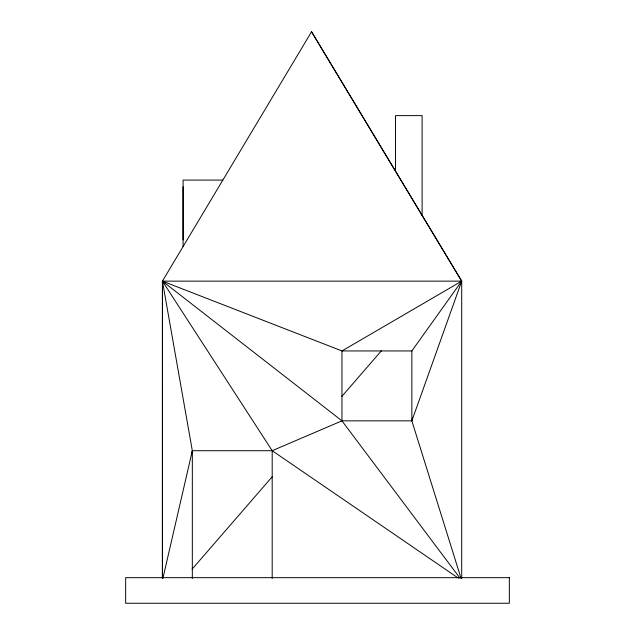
<?xml version="1.0" encoding="UTF-8"?>
<svg xmlns="http://www.w3.org/2000/svg" width="635" height="635" viewBox="0 0 635 635"><rect width="100%" height="100%" fill="white"/><g stroke="black" fill="none" stroke-linecap="round" stroke-linejoin="round"><path stroke-width="0.95" d="M183.086 239.935L183.086 186.73M192.095 453.652L192.326 450.707L162.417 281.138L311.555 31.75L461.708 281.138L461.708 578.445M461.121 578.541L411.853 420.838L412.472 417.925M162.862 578.509L192.326 450.707L272.193 450.707L341.963 420.838L411.853 420.838L461.708 281.138L395.51 171.188L395.51 115.618L422.108 115.618L422.108 215.376M411.853 350.949L461.708 281.138L162.417 281.138L162.417 578.445L162.441 281.138L341.963 350.949L411.853 350.949L411.853 420.838M192.072 569.206L272.494 476.433M341.892 396.375L381.452 350.734M461.708 281.138L341.963 350.949L341.963 420.838L459.93 578.056M222.853 180.086L183.086 180.086L183.086 246.586M341.963 420.838L162.417 281.138L272.193 450.707L458.438 578.191M311.555 31.75L395.303 170.863M272.193 450.707L272.193 578.453M192.326 450.707L192.326 578.453M509.341 577.667L125.659 577.667L125.659 603.25L509.341 603.25L509.341 577.667"/></g></svg>
